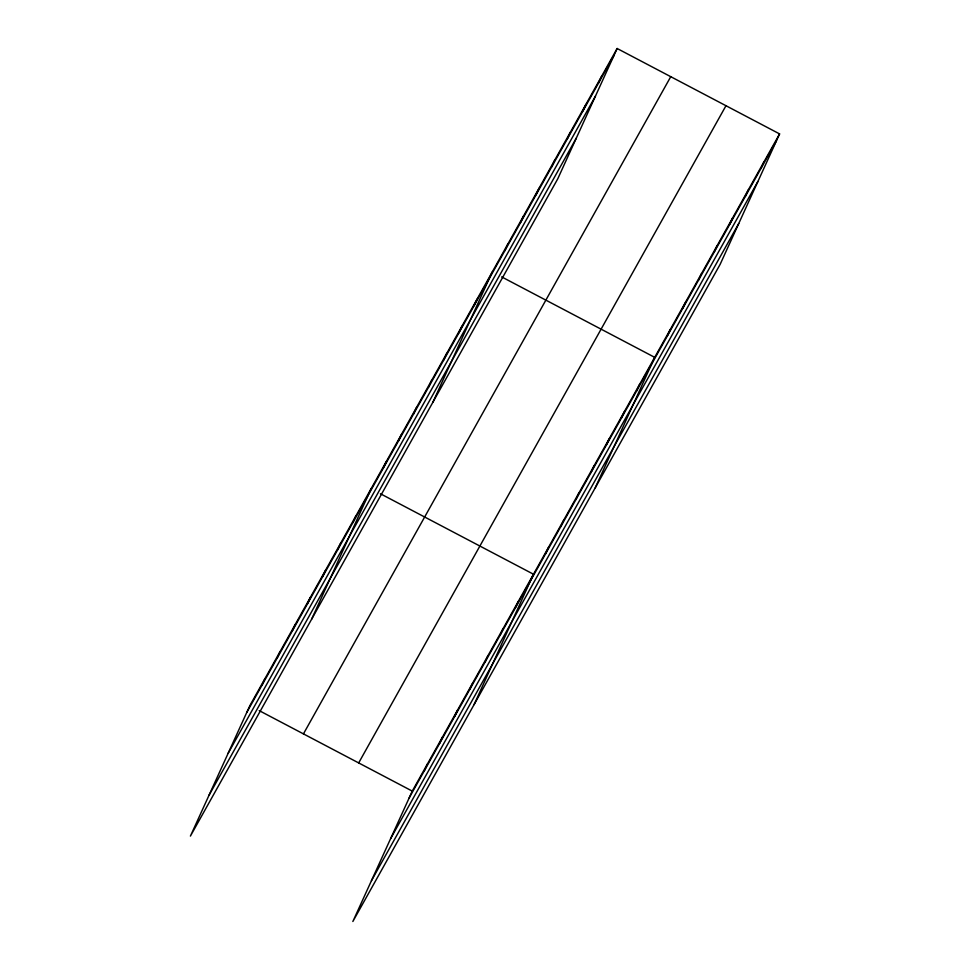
<?xml version="1.0" encoding="UTF-8"?>
<svg xmlns="http://www.w3.org/2000/svg" width="970" height="970" viewBox="0 0 970 970"><rect width="100%" height="100%" fill="white"/><g stroke="black" fill="none" stroke-linecap="round" stroke-linejoin="round"><path stroke-width="1.45" d="M261.912 685.341L264.992 678.588M277.068 658.23L280.148 651.488M292.225 631.118L295.292 624.377M307.369 604.007L310.449 597.265M322.525 576.895L325.593 570.154M337.669 549.796L340.749 543.042M352.825 522.684L355.905 515.931M311.625 619.224L371.049 488.832M383.126 468.462L386.205 461.72M398.282 441.35L401.362 434.608M413.438 414.238L416.506 407.497M428.582 387.139L431.662 380.385M443.739 360.028L446.806 353.274M458.883 332.916L461.962 326.162M474.039 305.805L477.119 299.063M432.838 402.344L492.263 271.952M504.8 250.769L507.88 244.016M520.417 222.833L523.485 216.092M536.022 194.897L539.102 188.156M551.639 166.973L554.707 160.22M567.244 139.037L570.324 132.296M582.861 111.113L585.928 104.36M598.466 83.177L601.545 76.436M617.15 48.5L557.726 178.892L190.411 836.091L249.836 705.699L617.15 48.5L779.589 133.908L720.164 264.301L352.85 921.5L412.274 791.108L779.589 133.908M424.351 770.738L427.418 763.996M439.495 743.638L442.575 736.885M454.651 716.527L457.731 709.773M469.807 689.415L472.875 682.674M484.951 662.304L488.031 655.562M500.108 635.192L503.187 628.451M515.264 608.081L518.332 601.339M474.063 704.62L533.488 574.228L380.434 493.754M545.564 553.87L548.632 547.116M560.708 526.758L563.788 520.017M575.865 499.647L578.944 492.905M591.021 472.536L594.089 465.794M606.165 445.424L609.245 438.683M621.321 418.325L624.389 411.571M636.478 391.213L639.545 384.459M595.277 487.752L654.702 357.348L501.648 276.887M667.239 336.166L670.306 329.424M682.844 308.242L685.923 301.488M698.461 280.306L701.528 273.564M714.065 252.37L717.145 245.628M729.682 224.446L732.75 217.692M745.287 196.51L748.367 189.768M760.904 168.586L763.972 161.832M246.768 712.453L614.083 55.242M228.168 753.253L595.483 96.054M209.011 795.291L576.325 138.092M303.44 733.89L670.755 76.678M358.67 762.929L725.984 105.718M409.195 797.849L776.509 140.65M390.607 838.662L757.909 181.451M371.449 880.699L738.752 223.5M259.22 710.634L412.274 791.108"/></g></svg>
